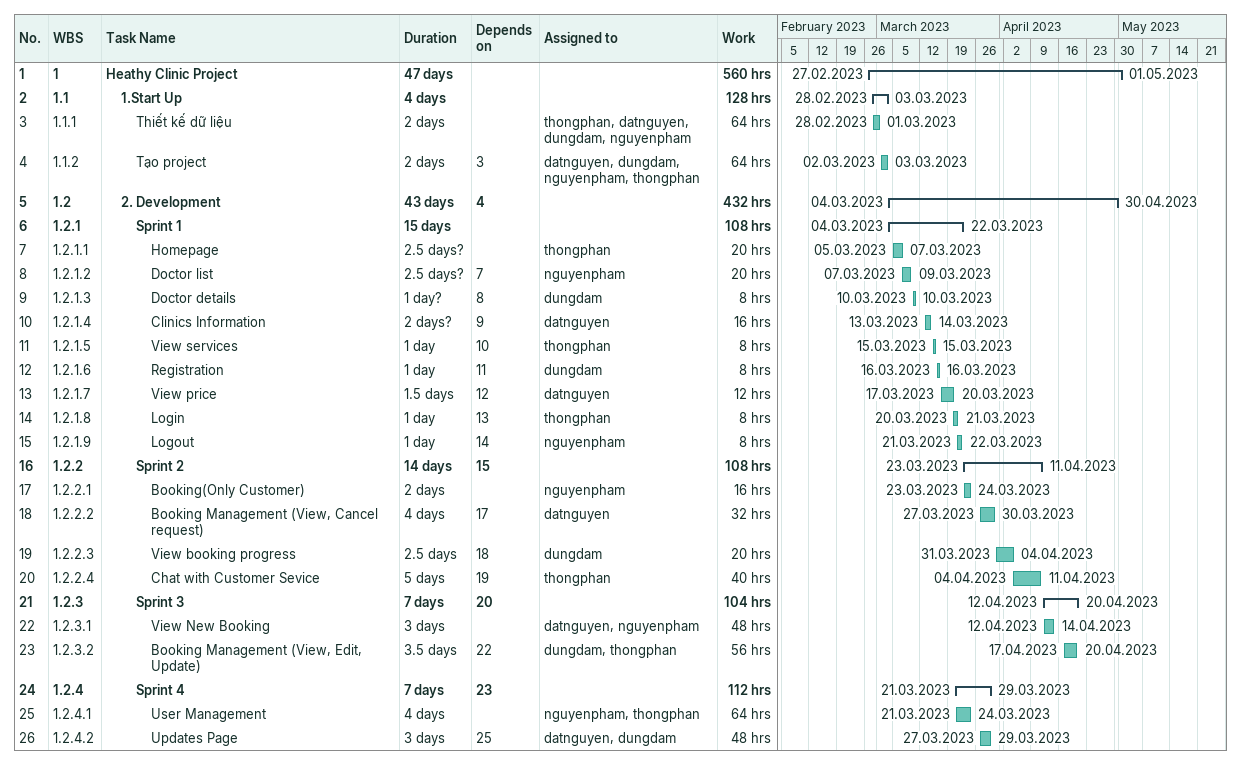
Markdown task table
| ID | WBS | Task | Duration | Start | Finish | Predecessors | Resources | Work (h) |
|---|---|---|---|---|---|---|---|---|
| 1 | 1 | **Heathy Clinic Project** | 47d | 2023-02-27 | 2023-05-01 |  |  | 560 |
| 2 | 1.1 | **1.Start Up** | 4d | 2023-02-28 | 2023-03-03 |  |  | 128 |
| 3 | 1.1.1 | Thiết kế dữ liệu | 2d | 2023-02-28 | 2023-03-01 |  | thongphan, datnguyen, dungdam, nguyenpham | 64 |
| 4 | 1.1.2 | Tạo project | 2d | 2023-03-02 | 2023-03-03 | 3 | datnguyen, dungdam, nguyenpham, thongphan | 64 |
| 5 | 1.2 | **2. Development** | 43d | 2023-03-04 | 2023-04-30 | 4 |  | 432 |
| 6 | 1.2.1 | **Sprint 1** | 15d | 2023-03-04 | 2023-03-22 |  |  | 108 |
| 7 | 1.2.1.1 | Homepage | 2.5d? | 2023-03-05 | 2023-03-07 |  | thongphan | 20 |
| 8 | 1.2.1.2 | Doctor list | 2.5d? | 2023-03-07 | 2023-03-09 | 7 | nguyenpham | 20 |
| 9 | 1.2.1.3 | Doctor details | 1d? | 2023-03-10 | 2023-03-10 | 8 | dungdam | 8 |
| 10 | 1.2.1.4 | Clinics Information | 2d? | 2023-03-13 | 2023-03-14 | 9 | datnguyen | 16 |
| 11 | 1.2.1.5 | View services | 1d | 2023-03-15 | 2023-03-15 | 10 | thongphan | 8 |
| 12 | 1.2.1.6 | Registration | 1d | 2023-03-16 | 2023-03-16 | 11 | dungdam | 8 |
| 13 | 1.2.1.7 | View price | 1.5d | 2023-03-17 | 2023-03-20 | 12 | datnguyen | 12 |
| 14 | 1.2.1.8 | Login | 1d | 2023-03-20 | 2023-03-21 | 13 | thongphan | 8 |
| 15 | 1.2.1.9 | Logout | 1d | 2023-03-21 | 2023-03-22 | 14 | nguyenpham | 8 |
| 16 | 1.2.2 | **Sprint 2** | 14d | 2023-03-23 | 2023-04-11 | 15 |  | 108 |
| 17 | 1.2.2.1 | Booking(Only Customer) | 2d | 2023-03-23 | 2023-03-24 |  | nguyenpham | 16 |
| 18 | 1.2.2.2 | Booking Management (View, Cancel request) | 4d | 2023-03-27 | 2023-03-30 | 17 | datnguyen | 32 |
| 19 | 1.2.2.3 | View booking progress | 2.5d | 2023-03-31 | 2023-04-04 | 18 | dungdam | 20 |
| 20 | 1.2.2.4 | Chat with Customer Sevice | 5d | 2023-04-04 | 2023-04-11 | 19 | thongphan | 40 |
| 21 | 1.2.3 | **Sprint 3** | 7d | 2023-04-12 | 2023-04-20 | 20 |  | 104 |
| 22 | 1.2.3.1 | View New Booking | 3d | 2023-04-12 | 2023-04-14 |  | datnguyen, nguyenpham | 48 |
| 23 | 1.2.3.2 | Booking Management (View, Edit, Update) | 3.5d | 2023-04-17 | 2023-04-20 | 22 | dungdam, thongphan | 56 |
| 24 | 1.2.4 | **Sprint 4** | 7d | 2023-03-21 | 2023-03-29 | 23 |  | 112 |
| 25 | 1.2.4.1 | User Management | 4d | 2023-03-21 | 2023-03-24 |  | nguyenpham, thongphan | 64 |
| 26 | 1.2.4.2 | Updates Page | 3d | 2023-03-27 | 2023-03-29 | 25 | datnguyen, dungdam | 48 |
